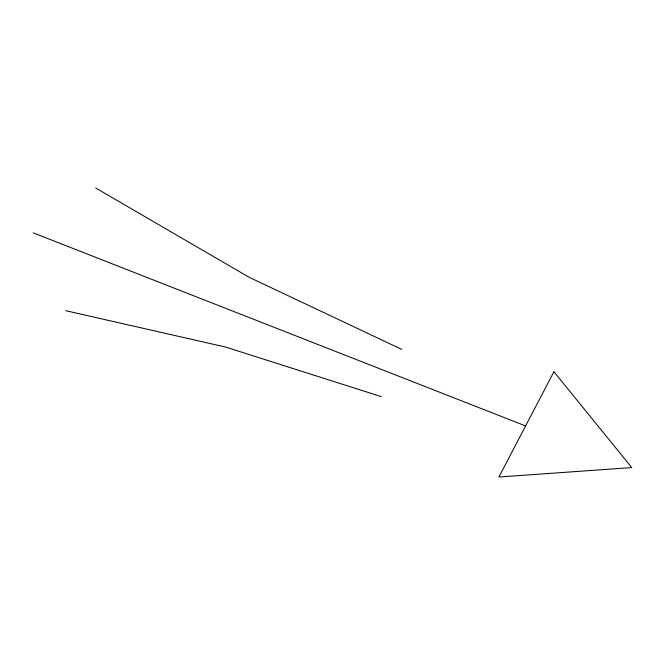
<?xml version="1.0" encoding="UTF-8"?>
<svg xmlns="http://www.w3.org/2000/svg" width="665" height="665" viewBox="0 0 665 665"><rect width="100%" height="100%" fill="white"/><g stroke="black" fill="none" stroke-linecap="round" stroke-linejoin="round"><path stroke-width="1" d="M65.685 310.671L225.693 347.088L381.245 396.606M33.25 232.858L525.591 425.949M401.702 349.374L249.175 277.305L95.685 187.987M553.912 371.735L498.916 477.013L631.75 467.586L553.912 371.735"/></g></svg>
